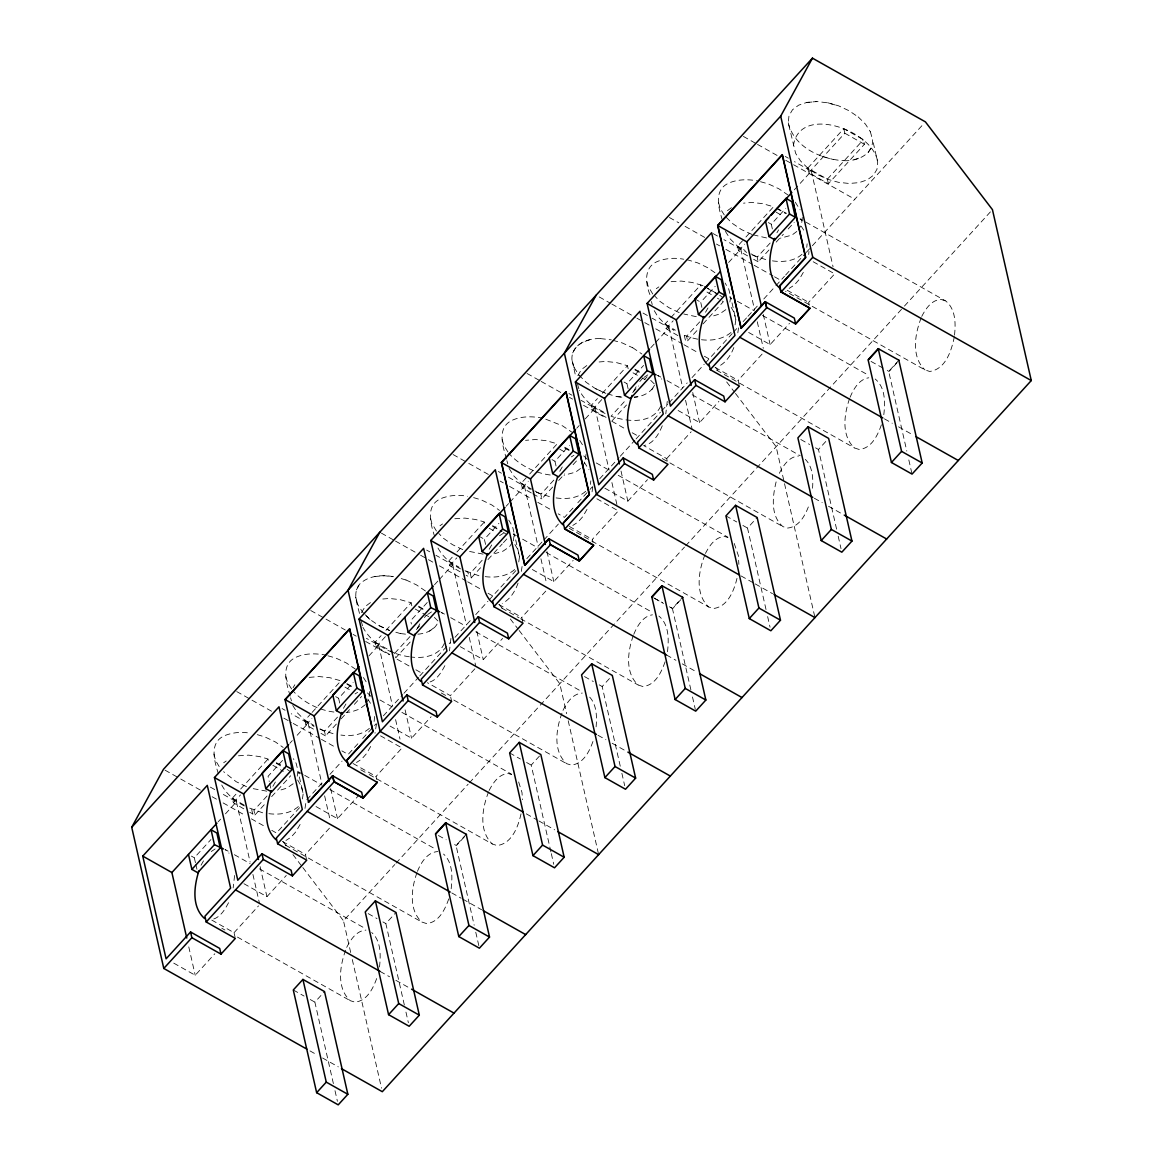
<?xml version="1.0" encoding="UTF-8"?>
<svg xmlns="http://www.w3.org/2000/svg" width="1163" height="1163" viewBox="0 0 1163 1163"><rect width="100%" height="100%" fill="white"/><g stroke="black" fill="none" stroke-linecap="round" stroke-linejoin="round"><path stroke-width="0.75" stroke-dasharray="5 3.75" d="M234.606 875.477L233.152 887.921M379.516 966.976C380.723 955.375 381.217 940.925 371.695 932.508M450.924 638.429L449.47 650.873M596.096 726.817C597.041 716.524 596.75 704.182 589.03 696.419M667.257 401.38L665.788 413.839M812.544 488.227C813.3 478.386 812.719 466.712 805.348 459.385M305.767 803.502L304.779 809.724M376.463 723.938L374.995 733.257M451.157 888.779C452.436 877.12 452.989 862.655 443.568 854.064M522.085 566.468L521.097 572.676M592.781 486.89L591.662 494.668M667.489 651.745C668.885 639.635 669.205 624.531 658.883 616.056M738.534 327.864L737.429 335.627M808.692 254.537L808.968 251.412M883.807 414.697C885.203 402.587 885.523 387.483 875.201 379.007M954.503 335.133C955.812 323.459 955.652 309.082 945.766 300.999L800.086 218.848L804.113 222.744M290.183 696.056C286.52 683.466 280.152 664.669 295.765 657.357C304.866 653.228 315.042 653.272 324.739 654.9M393.152 576.615C381.726 574.667 368.686 575.54 359.89 583.899C351.153 593.813 358.829 606.941 360.399 617.975M369.645 691.563L368.933 698.629L366.287 703.135M374.123 721.438L374.66 716.146M506.516 459.022C502.838 446.418 496.47 427.621 512.083 420.308C521.184 416.18 531.375 416.223 541.057 417.866M571.963 359.934C570.684 344.771 587.708 337.793 600.486 338.666M585.963 454.515L585.251 461.58L582.605 466.087M590.441 484.404L590.804 480.871M722.427 220.214C718.53 208.075 713.515 190.165 728.401 183.274C737.502 179.131 747.693 179.189 757.375 180.817M843.989 160.654C856.753 161.555 873.733 154.49 872.512 139.386L877.687 162.209L876.975 169.275L873.442 175.279L867.336 179.843L859.05 182.635L849.164 183.478L838.363 182.3L827.358 179.189L816.92 174.348L807.762 168.126L800.493 160.93L795.608 153.269L788.267 122.813L788.979 115.762L792.512 109.744L798.632 105.179L806.904 102.388L816.789 101.544L827.605 102.809L838.61 105.92M793.442 145.637C799.257 103.681 874.009 130.518 877.687 162.209M802.296 217.481L801.583 224.532L798.923 229.053M806.759 247.356L807.122 243.823M218.426 773.86C214.326 761.227 208.788 742.256 224.837 735.554C232.658 732.486 241.25 731.6 249.522 733.126M297.248 776.143L298.004 770.909L296.143 763.321L293.381 758.698M302.424 798.966L303.194 793.733L298.397 772.668M434.744 536.812C430.644 524.179 425.12 505.222 441.155 498.505C449.47 495.176 458.629 494.609 467.395 496.281M513.305 540.839L514.322 533.861L512.461 526.272L508.769 520.123M518.756 561.918L519.512 556.684L514.322 533.861M649.87 294.501C645.218 283.161 643.866 267.039 657.473 261.457C665.788 258.128 674.947 257.561 683.728 259.233M729.884 302.046L730.64 296.827L728.779 289.238L725.101 283.074M735.074 324.87L735.83 319.651L730.64 296.827M776.114 481.904C772.552 496.412 770.255 515.791 782.888 526.606L787.627 528.06C799.853 526.839 806.003 513.93 809.55 503.623M521.024 813.867C518.16 826.646 511.953 843.742 497.052 845.545L492.342 844.004L367.028 773.337M736.993 578.374C734.027 590.659 727.718 606.868 713.384 608.511L708.66 606.97L569.245 528.336M954.372 336.689C951.552 350.354 945.766 369.311 929.702 371.462L924.978 369.921L785.563 291.288M345.629 950.244C339.8 966.002 336.427 988.187 350.237 1000.689L354.991 1002.143C367.784 1000.82 373.788 986.98 377.452 976.28M662.27 425.76C658.869 434.075 653.315 443.975 643.662 445.56L666.69 458.615L667.984 464.328M561.947 713.21C556.118 728.954 552.745 751.138 566.57 763.655L571.309 765.094C583.521 763.887 589.685 750.964 593.232 740.671M518.058 583.143C515.122 591.313 510.194 599.381 502.256 603.452M416.921 872.773C411.44 888.241 408.446 909.713 421.776 922.012L426.501 923.553C439.28 922.477 445.356 908.666 449.049 898.054M417.459 871.349C421.021 862.524 427.344 852.203 437.84 851.549M488.576 791.916C482.209 808.038 478.342 830.833 492.342 844.004M733.838 347.519C730.887 355.166 726.046 362.594 718.574 366.403M633.239 635.725C627.773 651.193 624.764 672.679 638.094 684.963L642.819 686.519C655.598 685.429 661.674 671.633 665.367 661.02M633.791 634.3C637.208 626.057 642.819 616.201 652.458 614.805M704.894 554.867C698.527 570.989 694.66 593.784 708.66 606.97M849.557 398.676C844.091 414.159 841.082 435.631 854.412 447.929L859.137 449.47C871.916 448.395 877.992 434.584 881.685 423.972M850.109 397.252C853.526 389.024 859.137 379.167 868.776 377.771M921.212 317.819C914.859 333.941 910.978 356.75 924.978 369.921M201.025 865.228L204.354 859.37M228.544 902.721C224.779 909.815 219.749 918.465 211.012 919.642L234.039 932.697L235.013 936.985M417.343 628.18L420.672 622.321M444.877 665.672C441.097 672.766 436.067 681.431 427.344 682.608M633.661 391.131L636.161 386.741M346.69 947.38C350.63 939.675 356.387 930.691 365.938 930.109M563.023 710.346C566.948 702.626 572.719 693.657 582.256 693.075M779.341 473.297C783.266 465.593 789.037 456.608 798.574 456.027M272.883 786.333L275.398 781.972M343.434 708.325L346.792 702.51M300.112 824.465L295.911 831.719L291.07 837.186L285.924 840.486M370.663 746.457L366.476 753.711L361.635 759.177L356.489 762.477M489.201 549.285L493.388 542.031M559.766 471.277L563.11 465.476M586.995 509.409L582.794 516.677L577.967 522.143L572.807 525.443M705.519 312.251L708.878 306.436M776.928 232.789L778.599 229.881M489.114 790.477C493.068 782.844 498.883 773.933 508.405 773.54L511.546 774.573M803.313 272.375L799.112 279.629L794.285 285.095L789.139 288.395M705.432 553.443C709.386 545.81 715.216 536.884 724.723 536.506L727.878 537.539M921.765 316.394C925.704 308.762 931.534 299.85 941.041 299.458L945.766 300.999M293.061 687.74L294.835 684.731M356.343 589.917L359.89 583.899M361.519 612.668L365.051 606.65L371.171 602.085M572.676 352.883L576.208 346.865L582.329 342.3L590.6 339.509M577.837 375.62L581.369 369.601L587.489 365.051M417.924 634.184C425.309 633.631 433.843 630.433 437.39 623.542M444.339 643.357C439.091 656.019 423.317 658.738 411.121 656.979M651.963 389.59L654.609 385.069C651.076 392.774 642.339 396.612 634.271 397.208M660.657 406.309C651.934 424.553 627.002 421.864 611.04 416.223L626.653 399.127M868.267 152.469L871.799 146.451M512.36 542.307L509.496 546.726L503.128 551.102L494.653 553.704M424.393 617.524L426.327 615.314M639.752 381.595L642.645 378.266M243.779 808.837L233.37 802.732L232.338 798.167L235.915 794.242M240.668 789.023L268.072 759.003L270.339 759.846M460.097 571.789L449.688 565.683L448.656 561.118L452.233 557.208M457.001 551.974L484.389 521.954L486.657 522.798M677.913 335.627L666.006 328.635L664.974 324.07L669.743 318.851M670.935 317.543L700.722 284.92L702.99 285.749M389.721 654.435L376.158 646.773L375.111 642.209L381.115 635.638M385.927 630.375L411.135 602.754L400.13 599.643L389.329 598.465L379.443 599.294M606.054 417.386L592.476 409.739L591.444 405.175L597.448 398.589M602.245 393.327L627.453 365.705L616.463 362.594L605.647 361.417L595.776 362.26M807.762 168.126L843.771 128.657L863.382 139.72L864.414 144.285L828.405 183.754L808.794 172.691L807.762 168.126L827.358 179.189L828.405 183.754M313.472 729.128L305.942 724.869L304.895 720.304L310.899 713.733M312.106 712.41L340.919 680.835L329.914 677.724L319.113 676.546L309.227 677.389M531.302 492.923L522.26 487.82L521.213 483.256L528.424 475.362M529.63 474.053L557.237 443.801L546.232 440.69L535.431 439.512L525.545 440.341M747.635 255.889L738.578 250.786L737.546 246.222L744.742 238.328M745.948 237.005L773.555 206.752L762.565 203.641L751.749 202.464L743.52 203.162M233.37 802.732L240.523 794.896M449.688 565.683L456.841 557.847M666.006 328.635L673.159 320.814M376.158 646.773L385.753 636.263M592.476 409.739L602.085 399.214M808.794 172.691L844.818 133.222L843.771 128.657M305.942 724.869L311.931 718.298M368.947 655.917L378.687 645.247L366.418 638.327M522.26 487.82L528.264 481.249M576.746 428.217L579.189 425.542M585.265 418.869L595.02 408.198L581.209 400.421M738.578 250.786L744.582 244.201M794.285 189.831L811.338 171.165L794.46 161.642M218.164 821.834L220.592 819.174M225.462 813.838L236.423 801.83L221.086 793.181M289.863 743.259L292.306 740.598M297.176 735.263L308.122 723.255L291.259 713.733M434.482 584.8L438.131 580.788M439.352 579.465L452.741 564.782L435.878 555.274M506.181 506.225L508.624 503.55M509.845 502.212L524.455 486.207L507.577 476.699M650.8 347.752L654.449 343.754M655.67 342.416L669.059 327.733L652.196 318.226M728.59 262.504L740.773 249.158L723.909 239.651M339.698 703.019L338.622 698.294L353.13 682.39M556.03 465.985L554.955 461.246L569.448 445.356M772.348 228.937L771.273 224.197L785.781 208.308M282.565 760.398L268.072 776.303L269.249 781.507M485.567 544.458L484.389 539.254L498.898 523.365M701.885 307.41L700.708 302.206L715.216 286.316M195.442 862.728L194.323 857.756L210.939 839.541M427.257 602.507L410.641 620.708L411.397 624.022M628.093 388.646L626.959 383.674L643.575 365.458M410.161 642.049L395.754 657.836L394.722 653.272L410.335 636.176M416.325 629.59L419.93 625.65M632.657 392.556L638.661 385.971M644.665 379.4L647.064 376.768M827.358 179.189L863.382 139.72M336.34 724.084L325.538 735.932L324.506 731.367L337.706 716.888M552.672 487.035L541.856 498.883L540.824 494.319L554.039 479.854M768.99 250.001L758.189 261.835L757.142 257.27L770.357 242.805M267.039 795.986L253.941 810.349L254.973 814.914L249.725 812.326M482.165 560.246L470.259 573.301L471.291 577.866L466.058 575.278M699.69 321.904L686.577 336.252L687.609 340.817L685.341 339.989L684.309 335.424L681.329 333.679M612.087 420.788L626.494 405.015M341.152 718.821L349.554 709.619M354.352 704.356L361.562 696.463M558.676 480.464L564.68 473.893M573.083 464.677L577.88 459.414M776.186 242.108L783.397 234.214M788.194 228.951L794.198 222.38M254.973 814.914L264.51 804.462M271.648 796.64L290.706 775.75M471.291 577.866L480.828 567.428M487.966 559.592L502.271 543.921M503.463 542.627L507.039 538.702M687.609 340.817L698.338 329.071M703.106 323.852L723.357 301.668L717.411 298.179M299.545 807.689L276.445 832.999L271.749 830.338M306.843 799.693L323.852 781.056M329.929 774.398L342.082 761.082M357.855 743.782L348.159 754.424L341.878 750.876M362.711 738.476L376.056 723.851M383.339 715.87L402.747 694.602M403.954 693.279L418.506 677.331M419.727 675.994L450.154 642.659M455.024 637.309L470.855 619.966M475.725 614.631L487.908 601.286M489.114 599.948L515.863 570.64M526.81 558.662L542.598 541.347M543.819 540.01L558.4 524.033M572.966 508.071L564.477 517.375L558.196 513.842M577.822 502.75L588.74 490.801M589.946 489.463L592.374 486.803M599.657 478.836L619.065 457.568M620.272 456.23L634.838 440.283M636.045 438.96L660.395 412.284M661.602 410.946L667.693 404.273M668.914 402.936L687.173 382.932M692.043 377.582L704.226 364.252M705.447 362.914L732.181 333.607M733.402 332.269L738.258 326.948M743.128 321.613L746.777 317.63M747.983 316.292L758.93 304.299M763.786 298.978L774.718 286.999M775.939 285.662L784.444 276.343M785.65 275.02L805.058 253.752M806.279 252.415L811.12 247.108M812.341 245.771L922.986 124.528M316.016 806.555L337.488 818.665L358.044 796.146M376.652 779.312L376.012 776.462L402.02 747.954L380.563 735.845M532.349 569.521L553.806 581.616L573.155 560.421M592.985 542.263L592.33 539.414L618.353 510.906L596.881 498.796M748.667 332.473L770.139 344.582L789.473 323.387M809.303 305.229L808.648 302.365L834.671 273.857L813.199 261.748M173.752 963.138L195.224 975.248L214.806 953.776M234.039 932.697L258.535 905.875M243.925 883.706L266.923 896.673L286.272 875.477M306.421 858.745L305.447 854.456L330.277 827.256M390.07 726.09L411.542 738.2L431.124 716.742M474.853 668.827L450.372 695.663L427.373 682.681M460.243 646.657L483.256 659.625L502.59 638.429M522.739 621.696L521.765 617.422L546.595 590.208M604.862 488.184L627.86 501.166L647.457 479.694M666.69 458.615L691.171 431.778M678.102 410.481L699.574 422.591L718.908 401.395M739.057 384.662L738.083 380.374L762.928 353.159M350.688 952.497L343.478 920.776L394.809 864.531M396.031 863.193L468.137 784.182M469.372 782.844L539.021 706.508M540.257 705.171L684.469 547.133M685.69 545.796L755.354 469.459M756.575 468.122L903.229 307.41M904.451 306.073L992.446 209.645M466.203 834.365L456.056 845.486L474.17 925.167M690.895 689.892L672.388 608.438L682.521 597.331M898.839 360.283L888.706 371.404L906.806 451.084M464.299 836.924L456.405 845.559L451.651 843.001M680.617 599.875L672.723 608.525L668.318 606.039M896.935 362.841L889.055 371.477L884.636 368.991M404.346 1005.021L385.84 923.567L395.987 912.461M620.272 766.213L602.172 686.533L612.305 675.412M836.59 529.165L818.49 449.485L828.623 438.378M333.388 1083.596L314.882 1002.143L324.521 991.588M550.913 851.868L531.2 765.109L540.839 754.54M766.024 609.514L747.518 528.06L757.157 517.506M727.471 210.648L732.37 206.999M796.815 231.466L791.93 235.115L780.358 238.182M802.005 254.29C793.893 261.544 782.074 262.315 771.752 260.774M580.497 468.5L575.612 472.149L564.026 475.231M585.687 491.324C577.575 498.593 565.741 499.363 555.42 497.822M429.496 631.102L435.616 626.552M365.4 704.633L359.28 709.197L351.008 711.989L346.065 712.41M369.369 728.372C361.751 735.19 350.688 736.368 340.904 735.06M656.295 288.671L658.84 286.912M725.814 309.678L719.446 314.068L710.971 316.656M439.977 525.72L442.522 523.961M731.004 332.502C717.062 343.826 696.71 340.948 681.358 333.985M223.659 762.754L226.204 761.009M514.671 569.536C505.818 577.27 493.199 578.156 482.064 576.165M293.163 783.76L286.81 788.151L278.335 790.738M298.353 806.584C289.5 814.318 276.867 815.205 265.746 813.199M643.924 377.423L647.791 374.879M427.606 614.457L431.458 611.927M211.288 851.505L215.14 848.961M571.367 456.899L573.941 455.256M499.509 535.736L503.375 533.265M355.049 693.948L357.623 692.29M853.86 159.811L862.146 157.02M806.918 102.46L816.804 101.632M634.257 397.135L637.542 396.859M374.282 576.557L384.153 575.714L393.167 576.703M671.138 281.693L681.155 281.068L692.014 282.449L700.722 284.92L701.754 289.485M454.82 518.742L464.822 518.102L475.682 519.498L484.389 521.954L485.087 525.007M238.488 755.776L248.504 755.15L259.364 756.532L268.072 759.003L268.769 762.041M788.267 122.813C793.849 147.105 821.063 159.404 844.004 160.727M766.562 237.95L753.537 234.897M600.471 338.593L611.287 339.843M607.435 393.85L616.87 396.598L624.066 397.295M616.87 396.598L624.08 397.383M550.244 474.998C534.457 472.963 519.352 465.171 508.769 453.25M400.537 633.559L407.762 634.417M409.318 656.775C390.812 654.173 372.087 644.215 362.958 627.351M333.912 712.047C318.139 709.997 303.034 702.205 292.436 690.284M696.303 316.685L683.829 314.01M483.081 554.126L467.511 551.058M266.763 791.174L252.749 788.572M827.591 102.722L838.596 105.833L849.048 110.747L858.221 116.969M822.183 156.365L833.173 159.476M760.515 181.704L768.38 183.928L778.817 188.755L787.976 194.991M752.679 255.206L768.147 260.381M612.857 340.294L622.292 342.954L632.73 347.795M545.767 419.189L562.485 425.803L571.658 432.025M536.347 492.24L551.829 497.43M478.967 575.772L462.089 569.608M401.235 578.593L405.96 580.003M395.827 632.221L400.552 633.631M327.879 655.787L335.729 658.011L346.167 662.852L355.34 669.074M320.029 729.288L335.496 734.478M262.634 812.806L248.693 807.762M686.824 259.625L697.8 262.925L708.136 267.926L715.841 273.363M473.632 497.619L481.482 499.974L491.818 504.975L499.523 510.412M257.314 734.653L265.149 737.022L275.486 742.009L283.205 747.46M776.535 208.133L786.61 213.367M751.967 234.446L741.529 229.62L732.356 223.398L726.294 217.394M634.911 369.151L641.816 373.207M595.427 388.573L605.865 393.399M604.382 392.789L595.441 388.646L586.254 382.351L578.985 375.155M605.08 413.461C594.366 408.707 584.829 400.755 579.29 390.303M564.695 447.246L570.292 450.401M405.945 579.93L416.398 584.844L425.571 591.066M418.593 606.199L425.498 610.255M365.095 614.675L369.95 619.472L379.123 625.694L389.532 630.448M379.123 625.694L389.561 630.52M346.879 683.597L353.974 687.449M704.458 286.461L718.458 294.384M679.119 312.6L668.783 307.599L659.784 301.246L655.089 296.405M492.574 525.647L502.14 531.418M462.801 549.634L452.465 544.647L443.466 538.295L438.771 533.454M460.606 568.896C450.692 563.953 441.94 556.19 436.997 546.159M276.242 762.695L280.676 764.832M246.483 786.682L236.147 781.681L223.63 771.709M244.288 805.93C234.984 801.22 226.407 794.155 221.61 784.749M844.818 133.222L864.414 144.285M785.272 156.453L788.34 158.183M743.39 136.42L755.935 143.5M757.506 144.386L777.902 155.9M785.752 160.32L792.032 163.852M793.602 164.739L854.79 199.251M776.579 208.453L785.621 213.556M776.099 212.16L783.644 216.42M768.35 222.555L771.273 224.197M725.392 231.35L730.262 239.026L737.546 246.222L745.076 250.467M751.109 253.868L757.142 257.27M713.166 233.603L717.775 236.191M753.653 259.291L758.189 261.835M669.394 217.51L678.814 222.816M685.094 226.349L707.06 238.749M716.466 244.056L719.606 245.815M725.886 249.362L752.563 264.408M754.133 265.295L772.959 275.907M774.529 276.794L780.795 280.327M787.191 290.256L808.648 302.365M871.043 361.431L883.168 368.162M737.357 301.275L754.598 310.986M762.419 315.406L868.935 375.475M694.878 298.92L700.708 302.206M884.432 418.84L892.283 423.274M898.577 426.821L912.722 434.802M642.994 313.036L650.669 317.354M599.265 296.958L610.241 303.15M611.811 304.037L635.347 317.31M636.917 318.197L643.197 321.744M644.767 322.631L649.477 325.277M655.743 328.824L682.419 343.87M683.989 344.742L698.105 352.709M704.385 356.256L709.096 358.902M715.085 367.406L738.083 380.374M716.568 370.183L854.412 447.929M800.827 439.527L809.652 444.513M815.539 447.828L818.49 449.485M660.788 377.088L657.647 375.315L661.703 379.123M667.053 380.621L681.14 388.573M692.116 394.751L800.188 455.707M634.998 369.965L641.031 373.367M633.021 372.829L640.551 377.074M642.063 377.931L645.087 379.632M624.051 382.031L626.959 383.674M814.347 498.244L822.212 502.678M828.492 506.225L842.637 514.206M591.444 405.175L605.007 412.821M568.94 393.501L572.007 395.231M527.072 373.468L539.617 380.548M541.188 381.435L561.584 392.934M569.434 397.368L572.574 399.127M583.55 405.32L605.516 417.721M611.796 421.253L625.912 429.22M632.192 432.752L638.472 436.299M662.27 458.585L782.888 526.606M725.945 515.892L736.731 521.969M742.895 525.443L747.518 528.06M596.299 462.961L607.26 469.14M618.236 475.318L727.878 537.161M564.782 448.046L569.303 450.604M559.781 449.209L567.326 453.468M552.032 459.603L554.955 461.246M741.064 575.932L753.639 583.026M755.223 583.913L772.508 593.668M509.06 468.398L513.944 476.074L521.213 483.256L533.279 490.059M534.791 490.917L540.824 494.319M498.375 471.509L501.442 473.239M532.814 493.781L541.856 498.883M453.076 454.544L467.192 462.511M468.762 463.397L490.728 475.783M500.148 481.089L503.288 482.863M509.568 486.41L531.535 498.796M537.8 502.329L551.931 510.295M569.332 526.446L592.33 539.414M653.591 597.738L662.43 602.71M654.725 598.48L663.55 603.466M669.437 606.781L672.388 608.438M516.343 535.663L513.203 533.89L516.212 536.812M522.609 539.196L538.265 548.035M546.101 552.454L652.617 612.523M478.56 535.969L484.389 539.254M666.53 655.002L675.965 660.308M682.259 663.855L696.404 671.836M426.676 550.084L429.743 551.814M381.377 533.119L393.923 540.199M395.493 541.086L419.029 554.358M420.599 555.245L426.879 558.778M428.449 559.665L433.145 562.325M439.425 565.858L466.101 580.904M467.671 581.791L481.787 589.757M488.067 593.29L492.778 595.95M498.767 604.44L521.765 617.422M501.82 608.118L519.047 617.829M520.617 618.716L638.094 684.963M584.509 676.575L593.334 681.547M599.221 684.862L602.172 686.533M444.455 614.122L441.329 612.363L444.368 615.212M450.721 617.669L464.822 625.607M475.783 631.8L582.3 691.869M418.68 606.999L424.713 610.401M415.191 609.019L424.233 614.122M425.745 614.965L428.754 616.666M598.029 735.292L605.879 739.712M612.174 743.259L626.319 751.24M375.111 642.209L394.722 653.272M310.739 610.517L345.266 629.983M353.116 634.402L356.241 636.176M365.662 641.482L389.198 654.754M397.048 659.188L409.594 666.268M415.874 669.801L422.154 673.348M441.257 692.974L447.522 696.506M453.788 700.039L566.57 763.655M509.627 752.926L520.413 759.017M526.577 762.492L531.2 765.109M379.981 699.995L392.513 707.06M401.904 712.367L511.56 774.209M346.952 684.237L352.985 687.638M344.975 687.1L350.993 690.502M335.714 696.652L338.622 698.294M526.316 813.853L537.321 820.06M538.891 820.947L554.62 829.815M292.742 705.447L297.626 713.108L304.895 720.304L313.952 725.407M319.985 728.808L324.506 731.367M282.057 708.543L285.124 710.273M321.017 733.373L325.538 735.932M236.758 691.592L274.41 712.832M283.83 718.138L291.666 722.557M293.236 723.444L319.912 738.49M321.482 739.377L335.598 747.344M353.014 763.48L376.012 776.462M360.763 769.804L365.458 772.45M438.407 835.528L446.112 839.759M303.15 774.471L296.885 770.938L299.894 773.86M304.721 775.358L321.947 785.069M329.783 789.488L436.299 849.557M451.782 892.922L461.217 898.243M462.787 899.13L481.656 909.771M210.358 787.118L214.951 789.721M165.044 770.168L179.175 778.134M180.745 779.021L202.711 791.407M212.117 796.713L216.827 799.374M223.107 802.906L245.073 815.292M251.353 818.839L265.469 826.806M282.449 841.489L305.447 854.456M285.487 845.152L421.776 922.012M368.191 913.609L377.016 918.596M382.903 921.91L385.84 923.567M228.137 851.171L225.011 849.412L229.053 853.206M234.403 854.703L250.074 863.542M259.465 868.834L365.982 928.917M191.401 856.113L194.323 857.756M380.127 971.439L389.561 976.76M395.856 980.307L410.001 988.288M221.799 928.248L224.924 930.022M237.456 937.087L350.237 1000.689M293.294 989.975L304.095 996.066M310.259 999.54L314.882 1002.143M309.998 1050.901L316.292 1054.448M322.573 1057.996L338.302 1066.864M707.438 288.366L717.862 294.486M707.002 292.058L711.451 294.675M654.246 310.652L657.938 316.816L664.974 324.07L675.383 330.19M492.618 526.287L501.529 531.52M489.187 528.235L495.133 531.724M448.656 561.118L459.065 567.224M465.011 570.713L467.991 572.458L469.023 577.022M276.285 763.335L285.211 768.569M272.869 765.283L283.278 771.389M232.338 798.167L247.21 806.889M737.546 246.222L746.704 252.444M632.701 347.708L641.889 354.017M521.213 483.256L530.386 489.492M304.895 720.304L314.068 726.526M719.752 295.286L722.325 297.103M664.974 324.07L673.973 330.423M503.419 532.334L505.992 534.137M287.101 769.368L289.674 771.185M729.535 296.856L731.542 298.804M583.768 455.896L587.78 459.778M367.45 692.93L371.462 696.826M858.192 116.896L865.49 124.165L870.375 131.841M650.699 380.359L654.333 383.95M434.381 617.408L438.015 620.998M369.936 619.399L362.652 612.203L357.782 604.527L355.631 596.982L357.782 604.527M715.696 367.537L717.891 370.416M726.671 381.929L734.376 392.004M735.467 393.443L776.128 446.694L784.138 481.933M499.363 604.586L502.663 608.903M510.353 618.978L518.044 629.052M519.149 630.491L559.81 683.742L566.614 713.689M283.045 841.634L286.345 845.952M292.931 854.587L301.726 866.101M302.831 867.54L343.478 920.776M795.245 202.173L800.129 209.849M801.249 226.276L803.691 230.114M724.273 214.922L720.202 208.526L718.051 200.908M574.1 367.479L579 375.227M579.741 440.501L583.811 446.897M584.117 462.045L589.001 469.721M507.955 451.971L503.884 445.574L501.718 437.942M363.423 677.549L367.493 683.931M367.799 699.094L371.041 704.197M291.622 689.005L287.566 682.623L285.4 674.991M731.207 307.439L733.969 312.062L735.83 319.651M652.748 293.992L648.14 286.302L646.279 278.698M514.889 544.488L517.651 549.096L519.512 556.684M436.43 531.026L431.822 523.335L429.961 515.747M297.641 779.995L301.333 786.144L303.194 793.733M219.182 766.533L215.489 760.384L213.629 752.795M734.216 543.441L738.345 555.565L738.868 564.375M518.654 781.972L522.013 792.614L522.434 799.65M870.346 131.753L872.526 139.458M574.115 367.566L571.934 359.861L575.525 375.664M577.56 384.212L578.854 388.776M506.908 460.766L507.766 463.819M361.242 621.246L362.536 625.825M290.59 697.815L291.448 700.867M651.469 301.522L652.21 304.561M908.826 459.937L912.039 474.097M811.338 171.165L833.057 266.778M838.203 536.259L841.023 548.645M763.291 314.475L770.139 344.582M740.773 249.158L754.453 309.373M757.273 321.758L763.306 348.333M784.531 483.692L814.958 617.597M767.638 616.594L770.051 627.22M692.726 392.483L699.574 422.591M669.059 327.733L682.739 387.948M685.559 400.334L692 428.667M627.453 365.705L628.151 368.744M692.494 696.986L695.314 709.372M621.027 471.059L627.86 501.166M595.02 408.198L609.092 470.172M611.912 482.572L617.538 507.359M621.885 773.293L624.691 785.694M546.973 551.524L553.806 581.616M524.455 486.207L538.135 546.406M540.94 558.807L546.581 583.593M568.213 720.74L598.64 854.645M551.32 853.642L553.733 864.269M476.815 631.291L483.256 659.625M452.741 564.782L466.421 624.982M469.241 637.382L475.682 665.716M450.692 697.088L451.666 701.362M411.135 602.754L411.818 605.792M475.769 932.246L478.996 946.42M405.102 709.866L411.542 738.2M378.687 645.247L392.367 705.447M395.594 719.621L400.014 739.101M405.96 1012.115L408.373 1022.742M330.655 788.558L337.488 818.665M308.122 723.255L321.802 783.455M324.622 795.855L330.263 820.642M352.287 959.548L381.508 1088.161M269.642 783.237L270.819 788.441M335.002 1090.69L337.415 1101.303M251.673 809.506L252.705 814.071M260.09 866.566L266.923 896.673M236.423 801.83L250.103 862.03M252.923 874.431L259.349 902.764M195.82 864.385L196.954 869.357M188.784 946.915L195.224 975.248"/><path stroke-width="1.5" d="M198.873 870.956C194.047 886.061 191.386 906.893 204.572 918.537M415.191 633.908C410.379 649.027 407.704 669.844 420.89 681.489M632.047 395.435C626.697 410.859 623.717 432.374 637.208 444.455M271.241 790.607C265.775 806.09 262.765 827.562 276.096 839.86M487.559 553.573C482.093 569.041 479.083 590.513 492.414 602.812M557.615 476.903C552.643 492.08 549.939 512.912 562.979 524.804M703.891 316.525C698.411 331.993 695.416 353.465 708.732 365.764M306.858 1049.128L163.794 968.445L131.724 827.271L163.474 769.281L812.443 58.15L925.414 121.868L992.446 209.645L1031.276 380.563L382.307 1091.694L341.442 1068.637M379.807 532.232L348.042 590.223L380.127 731.411L523.176 812.079M596.125 295.198L564.36 353.189L596.445 494.362L739.494 575.045M131.724 827.271L780.693 116.14L812.443 58.15M285.022 699.53L349.554 628.805L372.887 731.512L346.879 760.02L348.173 765.734L377.364 782.423L363.03 798.138L334.101 781.827L332.749 775.866L308.573 802.354L285.022 699.53L314.155 715.957L329.042 781.478M501.34 462.481L565.872 391.771L589.205 494.479L563.197 522.987L564.767 529.063L593.682 545.374L579.348 561.089L550.433 544.778L548.849 538.702L524.673 565.189L501.34 462.481L530.473 478.923L545.36 544.429M717.658 225.448L782.205 154.723L805.537 257.43L779.515 285.938L780.809 291.651L809.942 308.079L795.608 323.794L794.314 318.081L765.181 301.653L741.005 328.14L717.658 225.448L746.806 241.875L761.285 305.622M285.24 699.646L349.772 628.936L373.105 731.643L347.097 760.151L348.449 766.112L408.184 700.649L406.89 694.936L382.409 721.772L359.076 619.065L423.608 548.355L446.941 651.047L421.239 679.221L422.532 684.934L451.666 701.362L437.317 717.077L408.184 700.649M142.758 856.113L207.29 785.388L230.623 888.096L204.906 916.27L206.214 921.983L235.348 938.41L220.999 954.125L191.866 937.698L190.572 931.985L166.091 958.821L142.758 856.113L171.891 872.541L186.778 938.061M214.457 777.538L278.989 706.813L302.322 809.521L276.314 838.029L277.608 843.742L306.741 860.169L292.407 875.884L263.274 859.457L261.966 853.744L237.79 880.246L214.457 777.538L243.59 793.966L258.477 859.486M430.775 540.49L495.322 469.779L518.654 572.487L492.632 600.995L493.926 606.693L523.059 623.121L508.725 638.836L479.592 622.409L478.298 616.71L454.108 643.197L430.775 540.49L459.908 556.917L474.795 622.438M575.394 382.016L639.926 311.306L663.259 414.013L637.557 442.187L638.85 447.886L667.984 464.328L653.65 480.043L624.516 463.601L623.208 457.902L598.727 484.724L575.394 382.016L604.527 398.458L619.414 463.979M647.108 303.441L711.64 232.731L734.972 335.438L708.95 363.946L710.244 369.645L739.392 386.087L725.043 401.802L695.91 385.36L694.616 379.661L670.44 406.149L647.108 303.441L676.241 319.883L691.127 385.404M353.348 672.49L332.807 695.009L336.354 710.622L342.169 713.908L362.725 691.389L359.178 675.776L353.348 672.49L356.896 688.103L362.725 691.389M569.666 435.442L549.125 457.96L552.672 473.574L558.502 476.859L579.043 454.34L575.496 438.727L569.666 435.442L573.214 451.055L579.043 454.34M785.999 198.393L765.443 220.912L768.99 236.54L774.82 239.825L795.376 217.307L791.829 201.679L785.999 198.393L789.546 214.021L795.376 217.307M314.155 715.957L342.169 685.269M344.597 682.608L359.207 666.588M530.473 478.923L575.525 429.554M746.806 241.875L768.714 217.859M771.156 215.184L791.858 192.506M282.783 750.484L262.242 773.017L265.789 788.63L271.619 791.916L292.16 769.397L288.613 753.784L282.783 750.484L286.331 766.112L292.16 769.397M499.116 513.45L478.56 535.969L482.107 551.582L487.937 554.867L508.478 532.349L504.931 516.735L499.116 513.45L502.663 529.063L508.478 532.349M715.434 276.401L694.878 298.92L698.425 314.533L704.255 317.833L724.811 295.3L721.264 279.687L715.434 276.401L718.981 292.015L724.811 295.3M171.891 872.541L216.943 823.171M243.59 793.966L288.642 744.596M403.096 701.013L388.209 635.492L433.261 586.123M459.908 556.917L504.975 507.562M604.527 398.458L649.579 349.089M676.241 319.883L720.071 271.851M336.354 710.622L356.896 688.103M552.672 473.574L573.214 451.055M768.99 236.54L789.546 214.021M191.88 869.386L214.428 844.672L211.041 829.757L216.87 833.042L220.258 847.958L197.71 872.672L191.88 869.386L188.493 854.471M408.198 632.338L430.761 607.624L427.359 592.708L433.188 595.994L436.576 610.909L414.028 635.623L408.198 632.338L404.811 617.422M624.516 395.304L647.079 370.59L643.691 355.674L649.521 358.96L652.908 373.875L630.346 398.589L624.516 395.304L621.129 380.388M265.789 788.63L286.331 766.112M482.107 551.582L502.663 529.063M698.425 314.533L718.981 292.015M308.355 802.237L332.531 775.736L361.664 792.177L362.958 797.876L377.306 782.161M549.067 538.818L524.891 565.32L501.558 462.612L566.09 391.887L589.437 494.595L563.415 523.103M163.794 968.445L191.866 937.698M206.214 921.983L263.274 859.457M277.608 843.742L334.101 781.827M422.532 684.934L479.592 622.409M493.926 606.693L550.433 544.778M564.767 529.063L624.516 463.601M638.85 447.886L695.91 385.36M710.244 369.645L766.751 307.744L765.399 301.769L741.224 328.271L717.876 225.564L782.423 154.853L805.755 257.561L779.733 286.069L781.085 292.029L810 308.34L795.666 324.041L766.475 307.366L765.181 301.653M781.085 292.029L812.763 257.314L780.693 116.14M550.157 544.4L579.29 560.828L593.624 545.113L564.491 528.685M466.552 834.453L445.603 822.75L435.456 833.871L458.789 936.564L479.403 948.194L489.536 937.073L466.203 834.365M682.87 597.404L661.921 585.716L651.789 596.823L675.121 699.53L695.721 711.145L705.854 700.039L682.521 597.331M899.188 360.37L878.239 348.667L868.107 359.774L891.44 462.481L912.039 474.097L922.186 462.99L898.839 360.283M302.932 979.42L293.294 989.975L316.641 1092.682L338.215 1104.85L347.853 1094.296L324.521 991.588L302.932 979.42L326.265 1082.128L347.853 1094.296M435.805 833.944L445.952 822.837M519.25 742.372L509.627 752.926L532.959 855.634L554.533 867.802L564.171 857.247L540.839 754.54L519.25 742.372L542.583 845.079L564.171 857.247M652.123 596.91L662.27 585.789M735.583 505.324L725.945 515.892L749.277 618.585L770.865 630.768L780.489 620.213L757.157 517.506L735.583 505.324L758.916 608.031L780.489 620.213M868.441 359.861L878.588 348.755M375.387 900.845L365.24 911.952L388.573 1014.659L409.172 1026.275L419.32 1015.168L395.987 912.461L375.387 900.845L398.72 1003.553L419.32 1015.168M591.705 663.797L581.558 674.903L604.891 777.611L625.505 789.241L635.638 778.12L612.305 675.412L591.705 663.797L615.038 766.504L635.638 778.12M808.023 426.748L797.891 437.87L821.223 540.577L841.823 552.192L851.956 541.086L828.623 438.378L808.023 426.748L831.356 529.456L851.956 541.086M458.789 936.564L468.936 925.457L445.603 822.75M675.121 699.53L685.254 688.409L661.921 585.716M891.44 462.481L901.572 451.375L878.239 348.667M316.641 1092.682L326.265 1082.128M532.959 855.634L542.583 845.079M749.277 618.585L758.916 608.031M388.573 1014.659L398.72 1003.553M604.891 777.611L615.038 766.504M821.223 540.577L831.356 529.456M656.063 374.835L647.079 370.59M439.745 611.883L430.761 607.624M223.427 848.917L214.428 844.672M812.763 257.314L1031.276 380.563M739.799 337.27L882.862 417.953M915.863 436.576L958.312 460.504M901.572 451.375L922.186 462.99M694.616 379.661L723.749 396.089L725.043 401.802M668.144 415.787L812.777 497.357M844.222 515.093L886.657 539.021M623.208 457.902L652.341 474.33L653.65 480.043M774.078 594.555L814.958 617.597M548.849 538.702L577.996 555.129L579.29 560.828M523.481 574.318L666.53 655.002M699.545 673.61L741.994 697.553M685.254 688.409L705.854 700.039M478.298 616.71L507.431 633.137L508.725 638.836M451.826 652.836L596.459 734.405M627.889 752.127L670.339 776.07M359.076 619.065L388.209 635.492M406.89 694.936L436.023 711.378L437.317 717.077M557.76 831.589L598.64 854.645M362.958 797.876L333.825 781.449L332.531 775.736M307.163 811.352L450.212 892.036M483.226 910.658L525.676 934.601M468.936 925.457L489.536 937.073M261.966 853.744L291.099 870.171L292.407 875.884M235.508 889.869L380.127 971.439M411.571 989.175L454.021 1013.118M190.572 931.985L219.705 948.412L220.999 954.125M779.297 287.755C765.952 275.427 768.976 253.897 774.5 238.4L774.82 239.825M346.661 761.852C333.301 749.51 336.34 727.98 341.849 712.483L342.169 713.908"/></g></svg>
